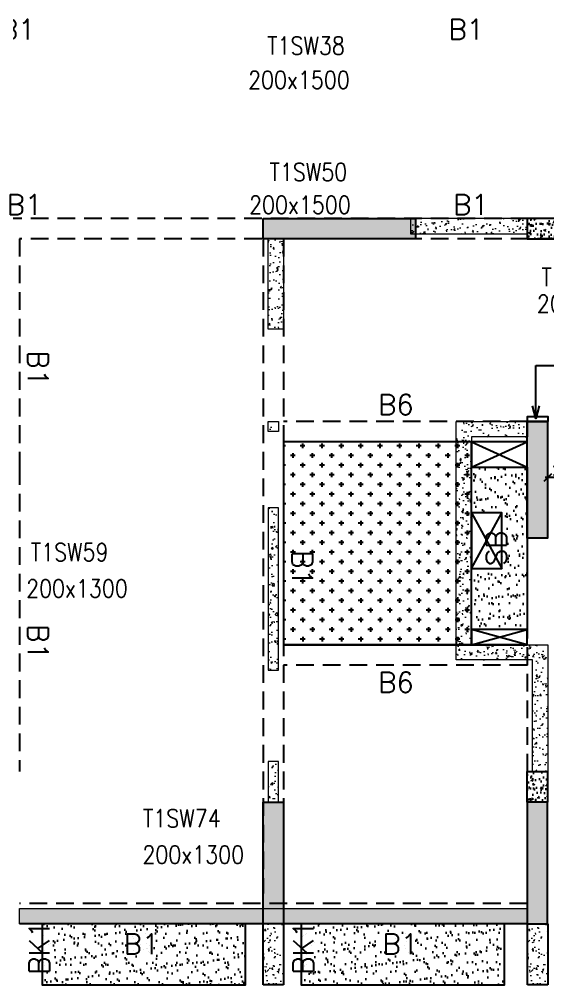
# Model space of a CAD drawing. Header units: millimetres. Extents: x 1078357 to 2594950, y -4969473 to -4636555.
# Drawn here: x 2196855 to 2202055, y -4674653 to -4665140 of the extents above; entities that cross this region are included whole.
import ezdxf

# ---------------------------------------------------------------- set-up
doc = ezdxf.new("R2010")
doc.units = ezdxf.units.MM
doc.header["$PDMODE"] = 35
for name, pattern in [('CONTINOUS', [0]), ('HIDDEN', [0.375, 0.25, -0.125]), ('New Retail block$0$CONTINOUS', [0])]:
    doc.linetypes.add(name, pattern=pattern)
doc.layers.get('0').update_dxf_attribs({"lineweight": 0})
doc.layers.get('Defpoints').update_dxf_attribs({"lineweight": 0})
for name, color, linetype, lineweight in [('A-_ANOTDIMA_D-', 6, 'Continuous', 13), ('COL. NO.', 30, 'Continuous', 25), ('COL. SIZE', 7, 'Continuous', 25), ('DIM', 9, 'Continuous', 25), ('HATCH', 8, 'Continuous', 30), ('RCC UPSTAND', 43, 'Continuous', 30), ('S-NON STR RCC WALL', 8, 'Continuous', 0)]:
    doc.layers.add(name, color=color, linetype=linetype, lineweight=lineweight)
for name, color, linetype in [('B-200x325', 201, 'HIDDEN'), ('B-200x650', 241, 'HIDDEN'), ('B-300xSLAB THK.', 151, 'Continuous'), ('BK1-200x650', 241, 'HIDDEN'), ('DROP SLAB', 8, 'Continuous'), ('NON STR. RCC WALL', 6, 'Continuous'), ('S-COLUMN_SHEAR WALL', 1, 'Continuous'), ('S-PROJECTION', 54, 'New Retail block$0$CONTINOUS'), ('SLAB FOLD', 8, 'Continuous')]:
    doc.layers.add(name, color=color, linetype=linetype)
doc.styles.add('Roman', font='romans')
doc.styles.add('ROMANS', font='romans.shx', dxfattribs={"width": 0.85})
doc.dimstyles.new('HARESH', dxfattribs={"dimtxt": 150, "dimasz": 75, "dimexe": 0, "dimexo": 0, "dimgap": 25, "dimtad": 1, "dimdec": 0, "dimdsep": 46, "dimtxsty": 'Roman', "dimblk": 'OBLIQUE', "dimcen": 225, "dimdle": 25, "dimclrd": 2, "dimclre": 2, "dimclrt": 7, "dimadec": 8, "dimazin": 1, "dimtfac": 1, "dimtdec": 0, "dimtmove": 0, "dimatfit": 0, "dimfxl": 1, "dimlwd": -1, "dimlwe": -1, "dimarcsym": 0})

# ---------------------------------------------------------------- blocks, each defined once
blk = doc.blocks.new('_Oblique')
at = {"color": 0, "linetype": 'ByBlock', "lineweight": -2}
blk.add_line((-0.5, -0.5), (0.5, 0.5), dxfattribs=at)
blk = doc.blocks.new('*D1589')
at = {"layer": 'Defpoints', "color": 0, "ltscale": 700, "transparency": 16777216}
for p in [(2202054.6, -4669253.1, 0), (2202729.3, -4669253, 0), (2202054.6, -4669655.1)]:
    blk.add_point(p, dxfattribs=at)
at = {"layer": 'DIM', "color": 2, "ltscale": 700, "transparency": 16777216}
for p, q in [((2202054.6, -4669253.1), (2202054.6, -4669655.1)), ((2202729.3, -4669253), (2202729.3, -4669655.1)), ((2202754.3, -4669655.1), (2202029.6, -4669655.1))]:
    blk.add_line(p, q, dxfattribs=at)
at = {"layer": 'DIM', "color": 2, "ltscale": 700, "transparency": 16777216, "xscale": 75, "yscale": 75, "zscale": 75, "rotation": 180}
blk.add_blockref('_Oblique', (2202054.6, -4669655.1), dxfattribs=at)
at = {"layer": 'DIM', "color": 2, "ltscale": 700, "transparency": 16777216, "xscale": 75, "yscale": 75, "zscale": 75}
blk.add_blockref('_Oblique', (2202729.3, -4669655.1), dxfattribs=at)
at = {"layer": 'DIM', "color": 7, "ltscale": 700, "transparency": 16777216, "insert": (2202392, -4669580.1), "char_height": 150, "attachment_point": 5, "style": 'Roman'}
blk.add_mtext('{\\H0.666667x;200x650}', dxfattribs=at)
blk = doc.blocks.new('G$CD63B60BD')
at = {"layer": 'COL. NO.', "linetype": 'Continuous', "style": 'ROMANS', "width": 0.85}
for s, p in [('T1SW38', (33939.5, 8565.4, -320.4)), ('T1SW50', (33962.8, 7320.5, -320.4)), ('T1SW51b', (36639.3, 6284.2, -320.4)), ('T1SW59', (31613, 3574.7, -320.4)), ('T1SW74', (32717.2, 951.6, -320.4))]:
    blk.add_text(s, height=175, dxfattribs=at).set_placement(p)
at = {"layer": 'COL. SIZE', "linetype": 'Continuous', "style": 'ROMANS', "width": 0.85}
for s, p in [('200x1500', (33751.9, 8227.7, -320.4)), ('200x1500', (33761.6, 6997, -320.4)), ('200x2150', (36593.6, 6022.6, -320.4)), ('200x1300', (31567.2, 3216.9, -320.4)), ('200x1300', (32711.8, 593.8, -320.4))]:
    blk.add_text(s, height=175, dxfattribs=at).set_placement(p)

msp = doc.modelspace()

# ---------------------------------------------------------------- hatches: boundary and pattern name
at = {"layer": 'DROP SLAB'}
h = msp.add_hatch(dxfattribs=at)
h.set_pattern_fill('CROSS', color=8, scale=15, angle=0.03079)
h.set_pattern_definition([(180.03079016, (-7682410.4, 37483669.02), (-95.19879988, -95.30117261), [47.625, -142.875]), (270.03079016, (-7682434.23, 37483692.82), (95.30117261, -95.19879988), [47.625, -142.875])])
h.paths.add_polyline_path([(2201304.5, -4669302.6), (2199454.6, -4669302.6), (2199454.6, -4671302.3), (2201304.5, -4671302.4)])
at = {"layer": 'HATCH'}
h = msp.add_hatch(dxfattribs=at)
h.set_pattern_fill('AR-SAND', color=8, scale=3, angle=359.97015)
h.set_pattern_definition([(37.47015413, (-4003539.23, 23605423.02), (-4.72361136, 146.8264517), [0, -115.824, 0, -129.54, 0, -123.825]), (7.4701541, (-4003539.23, 23605423.02), (134.9689868, 214.9772528), [0, -62.484, 0, -104.394, 0, -40.005]), (327.47015413, (-4003632.95, 23605423.07), (237.29790347, 0.3075449), [0, -38.1, 0, -137.16, 0, -179.07]), (317.4701541, (-4003632.95, 23605423.07), (229.1017424, 66.759465), [0, -19.05, 0, -89.916, 0, -102.87])])
h.paths.add_polyline_path([(2201853.9, -4671152.6), (2201303.9, -4671152.6), (2201303.9, -4670552.5), (2201603.9, -4670552.5), (2201603.9, -4670002.6), (2201303.9, -4670002.6), (2201303.9, -4669552.6), (2201853.9, -4669552.6)])
h = msp.add_hatch(dxfattribs=at)
h.set_pattern_fill('AR-SAND', color=8, scale=3, angle=179.97015)
h.set_pattern_definition([(37.47015413, (-2881052.94, 18697456.1), (-4.72361136, 146.8264517), [0, -115.824, 0, -129.54, 0, -123.825]), (7.4701541, (-2881052.94, 18697456.1), (134.9689868, 214.9772528), [0, -62.484, 0, -104.394, 0, -40.005]), (327.4701541, (-2881146.67, 18697456.14), (237.2979035, 0.3075449), [0, -38.1, 0, -137.16, 0, -179.07]), (317.4701541, (-2881146.67, 18697456.14), (229.1017424, 66.759465), [0, -19.05, 0, -89.916, 0, -102.87])])
h.paths.add_polyline_path([(2199080, -4674052.5), (2197080, -4674052.5), (2197080, -4674652.5), (2199080, -4674652.5)])
h = msp.add_hatch(dxfattribs=at)
h.set_pattern_fill('AR-SAND', color=8, scale=3, angle=179.97015)
h.set_pattern_definition([(37.47015413, (-2883602.94, 18697456.1), (-4.72361136, 146.8264517), [0, -115.824, 0, -129.54, 0, -123.825]), (7.4701541, (-2883602.94, 18697456.1), (134.9689868, 214.9772528), [0, -62.484, 0, -104.394, 0, -40.005]), (327.4701541, (-2883696.67, 18697456.14), (237.2979035, 0.3075449), [0, -38.1, 0, -137.16, 0, -179.07]), (317.4701541, (-2883696.67, 18697456.14), (229.1017424, 66.759465), [0, -19.05, 0, -89.916, 0, -102.87])])
h.paths.add_polyline_path([(2201630, -4674052.5), (2199630, -4674052.5), (2199630, -4674652.5), (2201630, -4674652.5)])
at = {"layer": 'RCC UPSTAND'}
h = msp.add_hatch(dxfattribs=at)
h.set_pattern_fill('AR-CONC', color=8, scale=20, angle=270)
h.set_pattern_definition([(320, (5413775.5, -2130459.91), (-12.550427, -143.4520365), [15, -165]), (265, (5413775.5, -2130459.91), (150.438427, 27.7502667), [12, -132]), (10.4514445, (5413774.45, -2130471.87), (137.887998, -115.7017693), [12.7480384, -140.2284224]), (316.1842, (5413815.5, -2130459.91), (-33.103856, -213.448266), [22.5, -247.5]), (6.6356355, (5413812.74, -2130477.7), (194.82372, -186.932389), [19.122068, -210.342752]), (261.184164, (5413815.5, -2130459.91), (194.82372, -186.932389), [18, -198]), (291, (5413805.5, -2130479.91), (-80.523778, -119.3814104), [15, -165]), (236, (5413805.5, -2130479.91), (145.030009, -48.6630664), [12, -132]), (341.4514447, (5413798.79, -2130489.86), (64.5062306, -168.0444753), [12.748038, -140.2284224]), (307.5, (5413775.497, -2130459.91), (66.57877077, -2.43197106), [0, -130.4, 0, -134, 0, -132.5]), (277.5, (5413775.5, -2130459.91), (78.8823424, -52.6139075), [0, -76.4, 0, -127.4, 0, -50.5]), (237.5, (5413775.497, -2130415.31), (-4.51097435, -106.7644872), [0, -50, 0, -156, 0, -207]), (227.5, (5413775.5, -2130395.31), (20.0209965, -116.6372339), [0, -65, 0, -103.6, 0, -147])])
h.paths.add_polyline_path([(2203179.6, -4667103.1), (2201854.6, -4667102.8), (2201854.6, -4667302.3), (2203179.6, -4667302.6)])
h = msp.add_hatch(dxfattribs=at)
h.set_pattern_fill('AR-CONC', color=8, scale=20, angle=90)
h.set_pattern_definition([(140, (-1006145.49, -7211297), (12.550427, 143.4520365), [15, -165]), (85, (-1006145.5, -7211297), (-150.438427, -27.7502667), [12, -132]), (190.4514445, (-1006144.45, -7211285.05), (-137.887998, 115.7017693), [12.7480384, -140.2284224]), (136.1842, (-1006185.5, -7211297), (33.103856, 213.448266), [22.5, -247.5]), (186.6356355, (-1006182.73, -7211279.21), (-194.82372, 186.932389), [19.122068, -210.342752]), (81.184164, (-1006185.5, -7211297), (-194.82372, 186.932389), [18, -198]), (111, (-1006175.49, -7211277), (80.523778, 119.3814104), [15, -165]), (56, (-1006175.5, -7211277), (-145.030009, 48.6630664), [12, -132]), (161.4514447, (-1006168.78, -7211267.05), (-64.5062306, 168.0444753), [12.748038, -140.2284224]), (127.5, (-1006145.493, -7211297), (-66.57877077, 2.43197106), [0, -130.4, 0, -134, 0, -132.5]), (97.5, (-1006145.49, -7211297), (-78.8823424, 52.6139075), [0, -76.4, 0, -127.4, 0, -50.5]), (57.5, (-1006145.493, -7211341.6), (4.51097435, 106.7644872), [0, -50, 0, -156, 0, -207]), (47.5, (-1006145.49, -7211361.6), (-20.0209965, 116.6372339), [0, -65, 0, -103.6, 0, -147])])
h.paths.add_polyline_path([(2202054.5, -4672552.5), (2202054.5, -4672852.5), (2201854.6, -4672852.5), (2201854.6, -4672552.5)])
at = {"layer": 'S-COLUMN_SHEAR WALL', "lineweight": 25}
h = msp.add_hatch(color=1, dxfattribs=at)
h.dxf.hatch_style = 1
h.paths.add_polyline_path([(2199254.6, -4667102.5), (2200754.6, -4667102.5), (2200754.6, -4667302.5), (2199254.6, -4667302.5)])
at = {"layer": 'S-COLUMN_SHEAR WALL', "lineweight": 25, "extrusion": (-1.00316e-06, -1.91639e-11, 1)}
h = msp.add_hatch(color=1, dxfattribs=at)
h.dxf.hatch_style = 1
h.paths.add_polyline_path([(2201854.6, -4669102.5), (2202054.6, -4669102.5), (2202054.6, -4670252.5), (2201854.6, -4670252.5)])
at = {"layer": 'S-COLUMN_SHEAR WALL', "lineweight": 25}
h = msp.add_hatch(color=1, dxfattribs=at)
h.dxf.hatch_style = 1
h.paths.add_polyline_path([(2199454.6, -4672852.5), (2199454.6, -4674052.5), (2199254.6, -4674052.5), (2199254.6, -4672852.5)])
at = {"layer": 'S-COLUMN_SHEAR WALL', "lineweight": 25, "extrusion": (-1.00316e-06, -1.91639e-11, 1)}
h = msp.add_hatch(color=1, dxfattribs=at)
h.dxf.hatch_style = 1
h.paths.add_polyline_path([(2201854.6, -4674052.5), (2202054.6, -4674052.5), (2202054.6, -4672852.5), (2201854.6, -4672852.5)])
at = {"layer": 'S-NON STR RCC WALL'}
h = msp.add_hatch(dxfattribs=at)
h.set_pattern_fill('AR-CONC', color=256)
h.set_pattern_definition([(50, (-4174040.86, 23111537.25), (182.184669, -15.9390855), [19.05, -209.55]), (355, (-4174040.86, 23111537.25), (-35.2434214, 191.0568452), [15.24, -167.6405842]), (100.4514447, (-4174025.68, 23111535.92), (146.9412471, 175.1177519), [16.1900088, -178.0902446]), (46.1842, (-4174040.86, 23111588.05), (271.0790409, -42.042328), [28.575, -314.325]), (96.6355576, (-4174018.27, 23111584.54), (237.404134, 247.4261246), [24.2850231, -267.1356082]), (351.1841512, (-4174040.86, 23111588.05), (237.404134, 247.4261246), [22.859967, -251.459732]), (21, (-4174015.46, 23111575.35), (151.6143913, -102.2651982), [19.05, -209.55]), (326, (-4174015.46, 23111575.35), (61.8020283, 184.1879661), [15.24, -167.64]), (71.451445, (-4174002.83, 23111566.83), (213.4164193, 81.9227689), [16.1900088, -178.0899376]), (37.5, (-4174040.86, 23111537.25), (3.08860325, 84.55503887), [0, -165.608, 0, -170.18, 0, -168.275]), (7.5, (-4174040.86, 23111537.25), (66.8196625, 100.18057482), [0, -97.028, 0, -161.798, 0, -64.135]), (327.5, (-4174097.5, 23111537.25), (135.59059517, -5.728744), [0, -63.5, 0, -198.12, 0, -262.89]), (317.5, (-4174122.9, 23111537.25), (148.1291814, 25.42649103), [0, -82.55, 0, -131.572, 0, -186.69])])
h.paths.add_polyline_path([(2201855, -4667102.5), (2200705, -4667102.5), (2200705, -4667252.5), (2201855, -4667252.5)])
h = msp.add_hatch(dxfattribs=at)
h.set_pattern_fill('AR-CONC', color=256, angle=180)
h.set_pattern_definition([(50, (-5252230.32, 27792266.4), (182.184669, -15.93908554), [19.05, -209.55]), (355, (-5252230.32, 27792266.4), (-35.2434214, 191.0568452), [15.24, -167.6405842]), (100.4514447, (-5252215.14, 27792265.08), (146.9412471, 175.1177519), [16.1900088, -178.0902446]), (46.1842, (-5252230.32, 27792317.2), (271.0790409, -42.042328), [28.575, -314.325]), (96.6355576, (-5252207.73, 27792313.7), (237.404134, 247.4261246), [24.2850231, -267.1356082]), (351.1841512, (-5252230.32, 27792317.2), (237.404134, 247.4261246), [22.859967, -251.459732]), (21, (-5252204.92, 27792304.5), (151.6143913, -102.2651982), [19.05, -209.55]), (326, (-5252204.92, 27792304.5), (61.8020283, 184.1879661), [15.24, -167.64]), (71.451445, (-5252192.29, 27792295.98), (213.4164193, 81.9227689), [16.1900088, -178.0899376]), (37.5, (-5252230.32, 27792266.405), (3.08860325, 84.55503887), [0, -165.608, 0, -170.18, 0, -168.275]), (7.5, (-5252230.32, 27792266.405), (66.8196625, 100.18057482), [0, -97.028, 0, -161.798, 0, -64.135]), (327.5, (-5252286.964, 27792266.405), (135.59059517, -5.72874399), [0, -63.5, 0, -198.12, 0, -262.89]), (317.5, (-5252312.36, 27792266.4), (148.1291814, 25.42649103), [0, -82.55, 0, -131.572, 0, -186.69])])
h.paths.add_polyline_path([(2199305, -4667302.5), (2199455, -4667302.5), (2199455, -4668192.5), (2199305, -4668192.5)])
h = msp.add_hatch(dxfattribs=at)
h.set_pattern_fill('AR-CONC', color=256, angle=180)
h.set_pattern_definition([(50, (3296579.38, -9578126.59), (182.184669, -15.9390855), [19.05, -209.55]), (355, (3296579.38, -9578126.59), (-35.2434214, 191.056845), [15.24, -167.640584]), (100.4514447, (3296594.56, -9578127.91), (146.941247, 175.117752), [16.190009, -178.0902446]), (46.1842, (3296579.38, -9578075.79), (271.079041, -42.042328), [28.575, -314.325]), (96.6355576, (3296601.97, -9578079.3), (237.404134, 247.426125), [24.285023, -267.135608]), (351.184151, (3296579.38, -9578075.79), (237.404134, 247.426125), [22.859967, -251.459732]), (21, (3296604.78, -9578088.49), (151.6143913, -102.265198), [19.05, -209.55]), (326, (3296604.78, -9578088.49), (61.802028, 184.187966), [15.24, -167.64]), (71.451445, (3296617.41, -9578097), (213.416419, 81.922769), [16.190009, -178.0899376]), (37.5, (3296579.38, -9578126.585), (3.08860325, 84.5550389), [0, -165.608, 0, -170.18, 0, -168.275]), (7.5, (3296579.38, -9578126.585), (66.8196625, 100.1805748), [0, -97.028, 0, -161.798, 0, -64.135]), (327.5, (3296522.735, -9578126.585), (135.5905952, -5.728744), [0, -63.5, 0, -198.12, 0, -262.89]), (317.5, (3296497.34, -9578126.59), (148.1291814, 25.426491), [0, -82.55, 0, -131.572, 0, -186.69])])
h.paths.add_polyline_path([(2199305, -4669102.3), (2199405, -4669102.3), (2199405, -4669202.3), (2199305, -4669202.3)])
h = msp.add_hatch(dxfattribs=at)
h.set_pattern_fill('AR-CONC', color=256)
h.set_pattern_definition([(50, (-4174040.86, 23111537.25), (182.184669, -15.9390855), [19.05, -209.55]), (355, (-4174040.86, 23111537.25), (-35.2434214, 191.0568452), [15.24, -167.6405842]), (100.4514447, (-4174025.68, 23111535.92), (146.9412471, 175.1177519), [16.1900088, -178.0902446]), (46.1842, (-4174040.86, 23111588.05), (271.0790409, -42.042328), [28.575, -314.325]), (96.6355576, (-4174018.27, 23111584.54), (237.404134, 247.4261246), [24.2850231, -267.1356082]), (351.1841512, (-4174040.86, 23111588.05), (237.404134, 247.4261246), [22.859967, -251.459732]), (21, (-4174015.46, 23111575.35), (151.6143913, -102.2651982), [19.05, -209.55]), (326, (-4174015.46, 23111575.35), (61.8020283, 184.1879661), [15.24, -167.64]), (71.451445, (-4174002.83, 23111566.83), (213.4164193, 81.9227689), [16.1900088, -178.0899376]), (37.5, (-4174040.86, 23111537.25), (3.08860325, 84.55503887), [0, -165.608, 0, -170.18, 0, -168.275]), (7.5, (-4174040.86, 23111537.25), (66.8196625, 100.18057482), [0, -97.028, 0, -161.798, 0, -64.135]), (327.5, (-4174097.5, 23111537.25), (135.59059517, -5.728744), [0, -63.5, 0, -198.12, 0, -262.89]), (317.5, (-4174122.9, 23111537.25), (148.1291814, 25.42649103), [0, -82.55, 0, -131.572, 0, -186.69])])
h.paths.add_polyline_path([(2201155, -4671452.6), (2201155, -4669102.6), (2201855, -4669102.6), (2201855, -4669252.6), (2201305, -4669252.6), (2201305, -4671302.6), (2202055, -4671302.6), (2202055, -4672552.5), (2201905, -4672552.5), (2201905, -4671452.6)])
h = msp.add_hatch(dxfattribs=at)
h.set_pattern_fill('AR-CONC', color=256, angle=180)
h.set_pattern_definition([(50, (3296592.59, -9576761.92), (182.184669, -15.9390855), [19.05, -209.55]), (355, (3296592.6, -9576761.92), (-35.2434214, 191.056845), [15.24, -167.640584]), (100.4514447, (3296607.77, -9576763.25), (146.941247, 175.117752), [16.190009, -178.0902446]), (46.1842, (3296592.6, -9576711.12), (271.079041, -42.042328), [28.575, -314.325]), (96.6355576, (3296615.18, -9576714.62), (237.404134, 247.426125), [24.285023, -267.135608]), (351.184151, (3296592.6, -9576711.12), (237.404134, 247.426125), [22.859967, -251.459732]), (21, (3296617.99, -9576723.82), (151.6143913, -102.265198), [19.05, -209.55]), (326, (3296618, -9576723.82), (61.802028, 184.187966), [15.24, -167.64]), (71.451445, (3296630.63, -9576732.34), (213.416419, 81.922769), [16.190009, -178.0899376]), (37.5, (3296592.59, -9576761.92), (3.08860325, 84.5550389), [0, -165.608, 0, -170.18, 0, -168.275]), (7.5, (3296592.59, -9576761.92), (66.8196625, 100.1805748), [0, -97.028, 0, -161.798, 0, -64.135]), (327.5, (3296535.95, -9576761.92), (135.5905952, -5.728744), [0, -63.5, 0, -198.12, 0, -262.89]), (317.5, (3296510.55, -9576761.92), (148.1291814, 25.426491), [0, -82.55, 0, -131.572, 0, -186.69])])
h.paths.add_polyline_path([(2199305, -4671552.3), (2199405, -4671552.3), (2199405, -4669952.3), (2199305, -4669952.3)])
h = msp.add_hatch(dxfattribs=at)
h.set_pattern_fill('AR-CONC', color=256, angle=180)
h.set_pattern_definition([(50, (2199367.88, -4892742.73), (182.18467, -15.93909), [19.05, -209.55]), (355, (2199367.88, -4892742.73), (-35.24342, 191.05685), [15.24, -167.64058]), (100.451445, (2199383.06, -4892744.06), (146.94125, 175.11775), [16.19001, -178.09024]), (46.1842, (2199367.88, -4892691.93), (271.07904, -42.04233), [28.575, -314.325]), (96.63556, (2199390.47, -4892695.44), (237.40413, 247.42612), [24.28502, -267.1356]), (351.18415, (2199367.88, -4892691.93), (237.40413, 247.42612), [22.85997, -251.45973]), (21, (2199393.28, -4892704.63), (151.61439, -102.2652), [19.05, -209.55]), (326, (2199393.28, -4892704.63), (61.80203, 184.18797), [15.24, -167.64]), (71.451445, (2199405.91, -4892713.16), (213.41642, 81.92277), [16.19001, -178.08994]), (37.5, (2199367.876, -4892742.733), (3.088603, 84.555039), [0, -165.608, 0, -170.18, 0, -168.275]), (7.5, (2199367.88, -4892742.73), (66.819663, 100.180575), [0, -97.028, 0, -161.798, 0, -64.135]), (327.5, (2199311.234, -4892742.73), (135.590595, -5.728744), [0, -63.5, 0, -198.12, 0, -262.89]), (317.5, (2199285.83, -4892742.73), (148.12918, 25.42649), [0, -82.55, 0, -131.572, 0, -186.69])])
h.paths.add_polyline_path([(2199305, -4672852.8), (2199405, -4672852.8), (2199405, -4672452.3), (2199305, -4672452.3)])
h = msp.add_hatch(dxfattribs=at)
h.set_pattern_fill('AR-CONC', color=256)
h.set_pattern_definition([(50, (-5271265.58, 27795556.43), (182.184669, -15.93908554), [19.05, -209.55]), (355, (-5271265.58, 27795556.43), (-35.2434214, 191.0568452), [15.24, -167.6405842]), (100.4514447, (-5271250.4, 27795555.1), (146.9412471, 175.1177519), [16.1900088, -178.0902446]), (46.1842, (-5271265.58, 27795607.23), (271.0790409, -42.042328), [28.575, -314.325]), (96.6355576, (-5271242.99, 27795603.73), (237.404134, 247.4261246), [24.2850231, -267.1356082]), (351.1841512, (-5271265.58, 27795607.23), (237.404134, 247.4261246), [22.859967, -251.459732]), (21, (-5271240.18, 27795594.53), (151.6143913, -102.2651982), [19.05, -209.55]), (326, (-5271240.18, 27795594.53), (61.8020283, 184.1879661), [15.24, -167.64]), (71.451445, (-5271227.54, 27795586.01), (213.4164193, 81.9227689), [16.1900088, -178.0899376]), (37.5, (-5271265.576, 27795556.434), (3.08860325, 84.55503887), [0, -165.608, 0, -170.18, 0, -168.275]), (7.5, (-5271265.58, 27795556.43), (66.8196625, 100.18057482), [0, -97.028, 0, -161.798, 0, -64.135]), (327.5, (-5271322.22, 27795556.434), (135.59059517, -5.72874399), [0, -63.5, 0, -198.12, 0, -262.89]), (317.5, (-5271347.62, 27795556.43), (148.1291814, 25.42649103), [0, -82.55, 0, -131.572, 0, -186.69])])
h.paths.add_polyline_path([(2201852.1, -4674052.6), (2196855, -4674052.6), (2196855, -4673902.6), (2201852.1, -4673902.6)])
h = msp.add_hatch(dxfattribs=at)
h.set_pattern_fill('AR-CONC', color=256, angle=180)
h.set_pattern_definition([(50, (-7430917.38, 37565054.81), (182.184669, -15.93908554), [19.05, -209.55]), (355, (-7430917.38, 37565054.81), (-35.2434214, 191.0568452), [15.24, -167.6405842]), (100.4514447, (-7430902.2, 37565053.48), (146.9412471, 175.1177519), [16.1900088, -178.0902446]), (46.1842, (-7430917.38, 37565105.61), (271.0790409, -42.0423279), [28.575, -314.325]), (96.6355576, (-7430894.8, 37565102.1), (237.404134, 247.4261246), [24.2850231, -267.1356082]), (351.1841512, (-7430917.38, 37565105.6), (237.404134, 247.4261246), [22.859967, -251.459732]), (21, (-7430891.98, 37565092.91), (151.61439127, -102.2651982), [19.05, -209.55]), (326, (-7430891.98, 37565092.91), (61.80202835, 184.1879661), [15.24, -167.64]), (71.451445, (-7430879.34, 37565084.39), (213.4164193, 81.9227689), [16.1900088, -178.0899376]), (37.5, (-7430917.38, 37565054.81), (3.08860325, 84.55503887), [0, -165.608, 0, -170.18, 0, -168.275]), (7.5, (-7430917.38, 37565054.81), (66.81966251, 100.18057482), [0, -97.028, 0, -161.798, 0, -64.135]), (327.5, (-7430974.02, 37565054.81), (135.59059517, -5.72874399), [0, -63.5, 0, -198.12, 0, -262.89]), (317.5, (-7430999.42, 37565054.81), (148.1291814, 25.42649103), [0, -82.55, 0, -131.572, 0, -186.69])])
h.paths.add_polyline_path([(2199454.9, -4674052.5), (2199254.9, -4674052.5), (2199254.9, -4674652.5), (2199454.9, -4674652.5), (2199454.9, -4674652.5), (2199454.9, -4674052.6)], is_closed=False)
h = msp.add_hatch(dxfattribs=at)
h.set_pattern_fill('AR-CONC', color=256, angle=180)
h.set_pattern_definition([(50, (-7428317.36, 37565054.81), (182.184669, -15.93908554), [19.05, -209.55]), (355, (-7428317.36, 37565054.81), (-35.2434214, 191.0568452), [15.24, -167.6405842]), (100.4514447, (-7428302.18, 37565053.48), (146.9412471, 175.1177519), [16.1900088, -178.0902446]), (46.1842, (-7428317.36, 37565105.61), (271.0790409, -42.0423279), [28.575, -314.325]), (96.6355576, (-7428294.77, 37565102.1), (237.404134, 247.4261246), [24.2850231, -267.1356082]), (351.1841512, (-7428317.36, 37565105.6), (237.404134, 247.4261246), [22.859967, -251.459732]), (21, (-7428291.96, 37565092.91), (151.61439127, -102.2651982), [19.05, -209.55]), (326, (-7428291.96, 37565092.91), (61.80202835, 184.1879661), [15.24, -167.64]), (71.451445, (-7428279.32, 37565084.39), (213.4164193, 81.9227689), [16.1900088, -178.0899376]), (37.5, (-7428317.36, 37565054.81), (3.08860325, 84.55503887), [0, -165.608, 0, -170.18, 0, -168.275]), (7.5, (-7428317.36, 37565054.81), (66.81966251, 100.18057482), [0, -97.028, 0, -161.798, 0, -64.135]), (327.5, (-7428374, 37565054.81), (135.59059517, -5.72874399), [0, -63.5, 0, -198.12, 0, -262.89]), (317.5, (-7428399.4, 37565054.81), (148.1291814, 25.42649103), [0, -82.55, 0, -131.572, 0, -186.69])])
h.paths.add_polyline_path([(2202054.9, -4674052.5), (2201854.9, -4674052.5), (2201854.9, -4674652.5), (2202054.9, -4674652.5), (2202054.9, -4674652.5), (2202054.9, -4674052.6)], is_closed=False)

# ---------------------------------------------------------------- linework, layer by layer
at = {"layer": 'B-200x325', "ltscale": 700}
for p, q in [((2201854.6, -4669102.5, 0), (2199454.8, -4669102.6, 0)), ((2201854.8, -4671502.3, 0), (2199454.8, -4671502.4, 0))]:
    msp.add_line(p, q, dxfattribs=at)
at = {"layer": 'B-200x325', "linetype": 'Continuous', "ltscale": 700}
for p, q in [((2201854.6, -4669302.5, 0), (2199454.8, -4669302.6, 0)), ((2201854.8, -4671302.3, 0), (2199454.8, -4671302.4, 0))]:
    msp.add_line(p, q, dxfattribs=at)
at = {"layer": 'B-200x650', "linetype": 'HIDDEN', "ltscale": 700}
for p, q in [((2203179.6, -4667102.5, 0), (2194254.6, -4667102.5, 0)), ((2203179.6, -4667302.5, 0), (2196855, -4667302.5, 0)), ((2196855, -4667302.5, 0), (2196855, -4669552.5, 0)), ((2199255, -4667302.5, 0), (2199255, -4673752.5, 0)), ((2199455, -4667302.5, 0), (2199455, -4673752.5, 0)), ((2196855, -4669552.5, 0), (2196855, -4672552.5, 0)), ((2201855, -4672552.5, 0), (2201855, -4670252.5, 0)), ((2201855, -4673852.5, 0), (2196855, -4673852.5, 0))]:
    msp.add_line(p, q, dxfattribs=at)
at = {"layer": 'B-200x650', "linetype": 'CONTINOUS', "ltscale": 700}
for p, q in [((2201855, -4674052.5, 0), (2196855, -4674052.5, 0)), ((2199254.9, -4674652.5, 0), (2199254.9, -4674052.5, 0)), ((2199454.9, -4674052.5, 0), (2199454.9, -4674652.5, 0)), ((2201854.9, -4674652.5, 0), (2201854.9, -4674052.5, 0)), ((2202054.9, -4674052.5, 0), (2202054.9, -4674652.5, 0)), ((2199454.9, -4674652.5, 0), (2199254.9, -4674652.5, 0)), ((2202054.9, -4674652.5, 0), (2201854.9, -4674652.5, 0))]:
    msp.add_line(p, q, dxfattribs=at)
at = {"layer": 'BK1-200x650', "linetype": 'Continuous', "ltscale": 700, "elevation": 0}
msp.add_lwpolyline([(2202055.1, -4669102.6), (2201855.1, -4669102.6), (2201855.1, -4669052.4), (2202055.1, -4669052.4)], close=True, dxfattribs=at)
at = {"layer": 'DROP SLAB', "color": 3, "linetype": 'CONTINOUS', "ltscale": 500}
for p, q in [((2201304.6, -4669552.5), (2201854.5, -4669302.5, 0)), ((2201304.6, -4669302.5, 0), (2201854.6, -4669552.5)), ((2201304.5, -4670552.6, 0), (2201604.5, -4670002.6, 0)), ((2201304.5, -4670002.6, 0), (2201604.5, -4670552.6, 0)), ((2201854.2, -4671302.5, 0), (2201304.2, -4671152.5, 0)), ((2201305, -4671302.3, 0), (2201854.2, -4671152.5, 0))]:
    msp.add_line(p, q, dxfattribs=at)
at = {"layer": 'DROP SLAB', "color": 3, "linetype": 'CONTINOUS', "ltscale": 500, "elevation": 0}
for points in [[(2201304.5, -4669302.6), (2199454.6, -4669302.6), (2199454.6, -4671302.3), (2201304.5, -4671302.4)], [(2201304.6, -4669552.5), (2201854.5, -4669552.5), (2201854.5, -4669302.5), (2201304.6, -4669302.5)], [(2201304.5, -4670552.6), (2201604.5, -4670552.6), (2201604.5, -4670002.6), (2201304.5, -4670002.6)], [(2201304.2, -4671302.3), (2201854.2, -4671302.3), (2201854.2, -4671152.5), (2201304.2, -4671152.5)]]:
    msp.add_lwpolyline(points, close=True, dxfattribs=at)
at = {"layer": 'NON STR. RCC WALL', "elevation": 0}
for points in [[(2203179.6, -4667103.1), (2201854.6, -4667102.8), (2201854.6, -4667302.3), (2203179.6, -4667302.6)], [(2202054.5, -4672552.5), (2202054.5, -4672852.5), (2201854.6, -4672852.5), (2201854.6, -4672552.5)]]:
    msp.add_lwpolyline(points, close=True, dxfattribs=at)
at = {"layer": 'S-COLUMN_SHEAR WALL', "color": 1, "lineweight": 25, "elevation": 0}
for points in [[(2199254.6, -4667102.5), (2200754.6, -4667102.5), (2200754.6, -4667302.5), (2199254.6, -4667302.5)], [(2199254.6, -4672852.5), (2199454.6, -4672852.5), (2199454.6, -4674052.5), (2199254.6, -4674052.5)]]:
    msp.add_lwpolyline(points, close=True, dxfattribs=at)
at = {"layer": 'S-COLUMN_SHEAR WALL', "color": 1, "lineweight": 25, "extrusion": (-1.00316e-06, -1.91639e-11, 1), "elevation": -2.2}
for points in [[(2201854.6, -4669102.5), (2202054.6, -4669102.5), (2202054.6, -4670252.5), (2201854.6, -4670252.5)], [(2201854.6, -4674052.5), (2202054.6, -4674052.5), (2202054.6, -4672852.5), (2201854.6, -4672852.5)]]:
    msp.add_lwpolyline(points, close=True, dxfattribs=at)
at = {"layer": 'S-NON STR RCC WALL', "ltscale": 700, "elevation": 0}
for points in [[(2201855, -4667102.5), (2200705, -4667102.5), (2200705, -4667252.5), (2201855, -4667252.5)], [(2199305, -4667302.5), (2199455, -4667302.5), (2199455, -4668192.5), (2199305, -4668192.5)], [(2199305, -4669102.3), (2199405, -4669102.3), (2199405, -4669202.3), (2199305, -4669202.3)], [(2199305, -4671552.3), (2199405, -4671552.3), (2199405, -4669952.3), (2199305, -4669952.3)]]:
    msp.add_lwpolyline(points, close=True, dxfattribs=at)
at = {"layer": 'S-NON STR RCC WALL', "elevation": 0}
for points in [[(2201155, -4671452.6), (2201155, -4669102.6), (2201855, -4669102.6), (2201855, -4669252.6), (2201305, -4669252.6), (2201305, -4671302.6), (2202055, -4671302.6), (2202055, -4672552.5), (2201905, -4672552.5), (2201905, -4671452.6)], [(2199305.1, -4672852.8), (2199405.1, -4672852.8), (2199405, -4672452.3), (2199305, -4672452.3)], [(2201852.1, -4674052.6), (2196855, -4674052.6), (2196855, -4673902.6), (2201852.1, -4673902.6)]]:
    msp.add_lwpolyline(points, close=True, dxfattribs=at)
at = {"layer": 'S-PROJECTION', "elevation": 0}
for points in [[(2199080, -4674052.5), (2197080, -4674052.5), (2197080, -4674652.5), (2199080, -4674652.5)], [(2201630, -4674052.5), (2199630, -4674052.5), (2199630, -4674652.5), (2201630, -4674652.5)]]:
    msp.add_lwpolyline(points, close=True, dxfattribs=at)
at = {"layer": 'SLAB FOLD', "color": 8, "ltscale": 1000, "elevation": 0}
msp.add_lwpolyline([(2201853.9, -4671152.6), (2201303.9, -4671152.6), (2201303.9, -4670552.5), (2201603.9, -4670552.5), (2201603.9, -4670002.6), (2201303.9, -4670002.6), (2201303.9, -4669552.6), (2201853.9, -4669552.6), (2201853.9, -4671152.6)], dxfattribs=at)

# ---------------------------------------------------------------- block references
at = {"layer": 'A-_ANOTDIMA_D-', "color": 2, "ltscale": 700}
msp.add_blockref('G$CD63B60BD', (2165354.6, -4674052.5, 0), dxfattribs=at)

# ---------------------------------------------------------------- texts
at = {"layer": 'B-200x325', "linetype": 'Continuous', "ltscale": 700, "style": 'ROMANS'}
for p in [(2200385.2, -4669037.3, -2.7), (2200385.3, -4671774.5, -2.7)]:
    msp.add_text('B6', height=200, rotation=359.99945, dxfattribs=at).set_placement(p)
at = {"layer": 'B-200x650', "linetype": 'HIDDEN', "ltscale": 500, "style": 'ROMANS'}
for rotation, p in [(359.99906, (2196662.6, -4665339.6, -2.7)), (359.99906, (2201077.9, -4665339.7, -2.7)), (0.00094, (2196729.5, -4667065.3, -2.7)), (0.00094, (2201123.5, -4667065.3, -2.7)), (269.99906, (2196938.2, -4668404.4, -2.7)), (269.99906, (2199538.9, -4670373.8, -2.7)), (269.99906, (2196938.9, -4671102.9, -2.7)), (0.00094, (2197880.4, -4674352.8, -2.7)), (0.00094, (2200429.1, -4674352.8, -2.7))]:
    msp.add_text('B1', height=200, rotation=rotation, dxfattribs=at).set_placement(p)
at = {"layer": 'B-200x650', "linetype": 'CONTINOUS', "ltscale": 700, "style": 'ROMANS'}
for p in [(2197150.6, -4674552.2, 50), (2199750.6, -4674552.2, 50)]:
    msp.add_text('BK1', height=200, rotation=90, dxfattribs=at).set_placement(p)
at = {"layer": 'B-300xSLAB THK.', "linetype": 'Continuous', "ltscale": 700, "style": 'ROMANS'}
msp.add_text('SB', height=200, rotation=90.00094, dxfattribs=at).set_placement((2201649.3, -4670526.9, -2.7))

# ---------------------------------------------------------------- dimensions: what is measured, and where the dimension line sits
at = {"layer": 'DIM', "ltscale": 700}
dim = msp.add_linear_dim(base=(2202054.6, -4669655.1, 0), p1=(2202729.3, -4669253, 0), p2=(2202054.6, -4669253.1, 0), text='{\\H0.666667x;200x650}', dimstyle='HARESH', override={"dimtxsty": 'Roman', "dimtmove": 1}, dxfattribs=at)
dim.commit()
dim.dimension.update_dxf_attribs({"geometry": '*D1589', "text_midpoint": (2202392, -4669580.1, 0)})

# ---------------------------------------------------------------- leaders
at = {"layer": 'BK1-200x650', "linetype": 'Continuous', "ltscale": 700}
msp.add_leader([(2201938.6, -4669072.2, 0), (2201938.6, -4668552.1, 0), (2202197.4, -4668552.1, 0)], dimstyle='HARESH', override={"dimasz": 125, "dimgap": 25, "dimtad": 0, "dimldrblk": 'Open30'}, dxfattribs=at)

doc.saveas('drawing.dxf')
